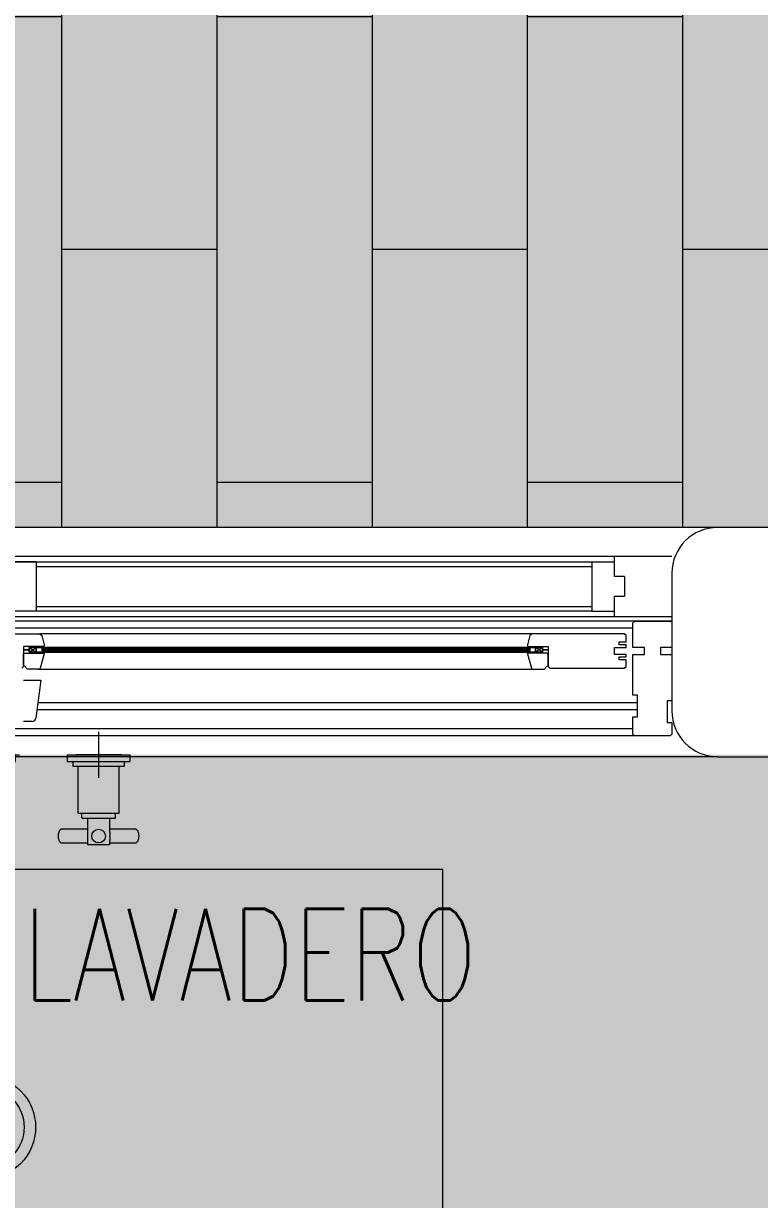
# Model space of a CAD drawing. Header units: metres. Extents: x 8 to 2416, y -346 to 476.
# Drawn here: x 128.601 to 129.244, y -185.379 to -184.353 of the extents above; entities that cross this region are included whole.
import ezdxf

# ---------------------------------------------------------------- set-up
doc = ezdxf.new("R2010")
doc.units = ezdxf.units.M
doc.linetypes.add('0', pattern=[0])
doc.linetypes.add('CENTER2', pattern=[28.575000000000003, 19.05, -3.175, 3.175, -3.175])
doc.layers.get('0').update_dxf_attribs({"color": 250, "linetype": '0', "lineweight": 20})
for name, color, linetype, lineweight in [('A-DOOR', 35, 'Continuous', 5), ('A-WALL', 250, 'Continuous', 20), ('baños', 140, 'Continuous', 0), ('cristales', 131, 'Continuous', 0), ('MOB FIJOS', 251, 'Continuous', 0), ('SE-3', 253, 'Continuous', 5), ('textos', 7, 'Continuous', 0)]:
    doc.layers.add(name, color=color, linetype=linetype, lineweight=lineweight)
doc.layers.add('hatch piso', color=253, linetype='Continuous', lineweight=0, transparency=0.7)
doc.styles.add('Arch-Dim', font='romans.shx', dxfattribs={"width": 0.75})

# ---------------------------------------------------------------- blocks, each defined once
blk = doc.blocks.new('bn29-63')
at = {"linetype": 'CENTER2'}
for p, q in [((0, 0.02499999944120646), (0, 0.0035009375089885)), ((-0.1000000000000227, 0.01999710426036927), (-0.1000000000000227, -0.02000289484556106)), ((0, 0.01999999955296516), (0, -0.01999999955296516)), ((0.1000000000000227, 0.01999710426036927), (0.1000000000000227, -0.02000289484556106)), ((-0.02499999944120646, 0), (-0.03100000000000591, 0)), ((0.01999999955296516, 0), (-0.01999999955296516, 0)), ((0.02499999944120646, 0), (0.03100000000000591, 0)), ((-0.08000000044705757, -2.895292595894716e-06), (-0.1199999995529879, -2.895292595894716e-06)), ((0, -0.02499999944120646), (0, -0.0035009375089885)), ((0.1199999995529879, -2.895292595894716e-06), (0.08000000044705757, -2.895292595894716e-06))]:
    blk.add_line(p, q, dxfattribs=at)
at = {"linetype": 'Continuous'}
for p, q in [((-0.02749999999997499, 0), (-0.02749999999997499, -0.005499999996800398)), ((0.02749999999997499, -0.005499999996800398), (0.02749999999997499, 0)), ((-0.1274999999999977, -2.895292595894716e-06), (-0.0724999999999909, -2.895292595894716e-06)), ((-0.1274999999999977, -2.895292595894716e-06), (-0.1274999999999977, -0.005502895292579524)), ((-0.1270000000000095, -0.0060028952925677), (-0.07299999999997908, -0.0060028952925677)), ((-0.1225000000000023, -0.006502895292669564), (-0.1225000000000023, -0.009502895292598623)), ((-0.1220000000000141, -0.0100028952925868), (-0.07799999999997453, -0.0100028952925868)), ((-0.117999999999995, -0.0100028952925868), (-0.117999999999995, -0.05050289529265228)), ((-0.08199999999999363, -0.05050289529265228), (-0.08199999999999363, -0.0100028952925868)), ((-0.07749999999998636, -0.009502895292598623), (-0.07749999999998636, -0.006502895292669564)), ((-0.0724999999999909, -0.005502895292579524), (-0.0724999999999909, -2.895292595894716e-06)), ((-0.02249999999997954, -0.006999999995969119), (-0.02249999999997954, -0.009499999994432073)), ((0.02249999999997954, -0.009499999994432073), (0.02249999999997954, -0.006999999995969119)), ((0.0724999999999909, -2.895292595894716e-06), (0.1274999999999977, -2.895292595894716e-06)), ((0.0724999999999909, -2.895292595894716e-06), (0.0724999999999909, -0.005502895292579524)), ((0.07299999999997908, -0.0060028952925677), (0.1270000000000095, -0.0060028952925677)), ((0.07749999999998636, -0.006502895292669564), (0.07749999999998636, -0.009502895292598623)), ((0.07799999999997453, -0.0100028952925868), (0.1220000000000141, -0.0100028952925868)), ((0.08199999999999363, -0.0100028952925868), (0.08199999999999363, -0.05050289529265228)), ((0.117999999999995, -0.05050289529265228), (0.117999999999995, -0.0100028952925868)), ((0.1225000000000023, -0.009502895292598623), (0.1225000000000023, -0.006502895292669564)), ((0.1274999999999977, -0.005502895292579524), (0.1274999999999977, -2.895292595894716e-06)), ((-0.0180000000000291, -0.0109999999936008), (-0.0180000000000291, -0.04949999997120358)), ((0.01799999999997226, -0.04949999997120358), (0.01799999999997226, -0.0109999999936008)), ((-0.1175000000000068, -0.05100289529264046), (-0.08249999999998181, -0.05100289529264046)), ((-0.1148499999999899, -0.05100289529264046), (-0.1148499999999899, -0.05470289529262118)), ((-0.08514999999999873, -0.05470289529262118), (-0.08514999999999873, -0.05100289529264046)), ((-0.01499999999998636, -0.0509999999703723), (-0.01499999999998636, -0.05349999996894894)), ((0.01499999999998636, -0.05349999996894894), (0.01499999999998636, -0.0509999999703723)), ((0.08249999999998181, -0.05100289529264046), (0.1175000000000068, -0.05100289529264046)), ((0.08514999999999873, -0.05100289529264046), (0.08514999999999873, -0.05470289529262118)), ((0.1148499999999899, -0.05470289529262118), (0.1148499999999899, -0.05100289529264046)), ((-0.1143500000000017, -0.05520289529260936), (-0.0856499999999869, -0.05520289529260936)), ((-0.1097500000000196, -0.05540289529267284), (-0.09025000000002592, -0.05540289529267284)), ((-0.1097500000000196, -0.05540289529267284), (-0.1097500000000196, -0.06742360975351858)), ((-0.1088856406460081, -0.05520289529260936), (-0.1088856406460081, -0.05540289529267284)), ((-0.09111435935398049, -0.05540289529267284), (-0.09111435935398049, -0.05520289529260936)), ((-0.09025000000002592, -0.06752777471263016), (-0.09025000000002592, -0.05540289529267284)), ((-0.01150000000001228, -0.05499999996800398), (-0.01150000000001228, -0.1745050026687522)), ((0.01150000000001228, -0.1745050026687522), (0.01150000000001228, -0.05499999996800398)), ((0.0856499999999869, -0.05520289529260936), (0.1143500000000017, -0.05520289529260936)), ((0.09025000000002592, -0.05540289529267284), (0.1097500000000196, -0.05540289529267284)), ((0.09025000000002592, -0.05540289529267284), (0.09025000000002592, -0.06742360975351858)), ((0.09111435935398049, -0.05520289529260936), (0.09111435935398049, -0.05540289529267284)), ((0.1088856406460081, -0.05540289529267284), (0.1088856406460081, -0.05520289529260936)), ((0.1097500000000196, -0.06752777471263016), (0.1097500000000196, -0.05540289529267284)), ((-0.1352845732777155, -0.07073732562389523), (-0.1352929399400296, -0.07090289529264737)), ((-0.1352929399400296, -0.07090289529264737), (-0.1352891271411067, -0.0710516454532808)), ((-0.1097500000000196, -0.06490289529267557), (-0.1320429399400496, -0.06490289529267557)), ((-0.06795706005999591, -0.06490289529267557), (-0.09025000000002592, -0.06490289529267557)), ((-0.06471542672227315, -0.07106846496139951), (-0.06470706005995908, -0.07090289529264737)), ((-0.06470706005995908, -0.07090289529264737), (-0.06471087285888188, -0.07075414513201395)), ((0.06471542672227315, -0.07073732562389523), (0.06470706005995908, -0.07090289529264737)), ((0.06470706005995908, -0.07090289529264737), (0.06471087285888188, -0.0710516454532808)), ((0.09025000000002592, -0.06490289529267557), (0.06795706005999591, -0.06490289529267557)), ((0.1320429399400496, -0.06490289529267557), (0.1097500000000196, -0.06490289529267557)), ((0.1352845732777155, -0.07106846496139951), (0.1352929399400296, -0.07090289529264737)), ((0.1352929399400296, -0.07090289529264737), (0.1352891271411067, -0.07075414513201395)), ((-0.1320429399400496, -0.07690289529261918), (-0.1097500000000196, -0.07690289529261918)), ((-0.1097500000000196, -0.07431357854534326), (-0.1097500000000196, -0.07790289529259553)), ((-0.1092499999999745, -0.07840289529258371), (-0.0907500000000141, -0.07840289529258371)), ((-0.09025000000002592, -0.07790289529259553), (-0.09025000000002592, -0.07435830320662262)), ((-0.09025000000002592, -0.07690289529261918), (-0.06795706005999591, -0.07690289529261918)), ((0.06795706005999591, -0.07690289529261918), (0.09025000000002592, -0.07690289529261918)), ((0.09025000000002592, -0.07431357854534326), (0.09025000000002592, -0.07790289529259553)), ((0.0907500000000141, -0.07840289529258371), (0.1092499999999745, -0.07840289529258371)), ((0.1097500000000196, -0.07790289529259553), (0.1097500000000196, -0.07435830320662262)), ((0.1097500000000196, -0.07690289529261918), (0.1320429399400496, -0.07690289529261918)), ((-0.01150000000001228, -0.1745050026687522), (-0.01150000000001228, -0.2107556758821829)), ((0.01150000000001228, -0.21075739804553), (0.01150000000001228, -0.1745050026687522)), ((-0.01157499999999345, -0.2129295329624483), (-0.01157499999999345, -0.2196275426872489)), ((-0.01150000000001228, -0.2107556758821829), (-0.01150000000001228, -0.2128661448577986)), ((0.01150000000001228, -0.2128661448577986), (0.01150000000001228, -0.21075739804553)), ((0.01157499999999345, -0.2196275426872489), (0.01157499999999345, -0.2129295329624483))]:
    blk.add_line(p, q, dxfattribs=at)
for centre in [(-0.1000000000000227, -0.07090289529264737), (0.1000000000000227, -0.07090289529264737)]:
    blk.add_circle(centre, 0.006, dxfattribs=at)
for centre, radius, start, end in [((-0.1270000000000095, -0.005502895292579524), 0.0004999999999999727, 180, 270), ((-0.1229999999999905, -0.006502895292669564), 0.0005000000000000004, 0, 90), ((-0.1220000000000141, -0.009502895292598623), 0.0004999999999999866, 180, 270), ((-0.07799999999997453, -0.009502895292598623), 0.0005000000000000004, 270, 0), ((-0.07699999999999818, -0.006502895292669564), 0.0005000000000000004, 90, 180), ((-0.07299999999997908, -0.005502895292579524), 0.0005000000000000004, 270, 0), ((-0.02701043396581326, -0.005513036151228334), 0.0004838872920254201, 180.5908861086258, 257.2081612414822), ((-0.01181991717726305, 2.044884535357596), 2.050917794961463, 269.6736958097407, 270.0228810913367), ((-0.02349383488098056, -0.006998291289392), 0.0009938363498717938, 359.9014911010577, 76.90514514276597), ((-0.01897168375398905, -0.0109635617315007), 0.0009563396251764685, 357.644711106115, 77.70927980205222), ((0.01899914616171827, -0.01099999521954942), 0.0009991461617540553, 105.4861535031836, 180.0002737674909), ((0.02203238712587563, -0.00950993968945113), 0.0004677185025229336, 302.2695462058548, 1.217709886863416), ((0.0234795770660412, -0.006975248500225462), 0.0009693226519456908, 105.5150114876264, 182.3445900606336), ((0.07299999999997908, -0.005502895292579524), 0.0005000000000000004, 180, 270), ((0.07699999999999818, -0.006502895292669564), 0.0005000000000000004, 0, 90), ((0.07799999999997453, -0.009502895292598623), 0.0005000000000000004, 180, 270), ((0.1220000000000141, -0.009502895292598623), 0.0005000000000000004, 270, 0), ((0.1229999999999905, -0.006502895292669564), 0.0005000000000000004, 90, 180), ((0.1270000000000095, -0.005502895292579524), 0.0005000000000000004, 270, 0), ((-0.1175000000000068, -0.05050289529265228), 0.0005000000000000004, 180, 270), ((-0.08249999999998181, -0.05050289529265228), 0.0005000000000000004, 270, 0), ((-0.01751399108235319, -0.04951773574725848), 0.0004783997297026131, 178.2673268680806, 257.1381940035303), ((-0.01596720608239366, -0.0509742262220243), 0.000959073965558547, 357.7500114303637, 77.99186215478713), ((0.01599699724761194, -0.05099955727143879), 0.0009969973458951705, 103.362767160302, 180.0254411683721), ((0.01752480372493892, -0.04950671938672713), 0.0004752437799291372, 305.7664012626324, 0.8101252309080419), ((0.08249999999998181, -0.05050289529265228), 0.0005000000000000004, 180, 270), ((0.1175000000000068, -0.05050289529265228), 0.0005000000000000004, 270, 0), ((-0.1143500000000017, -0.05470289529262118), 0.0005000000000000004, 180, 270), ((-0.0856499999999869, -0.05470289529262118), 0.0005000000000000004, 270, 0), ((-0.01248124643001347, -0.05498834754519066), 0.0009785373772460788, 359.4823450948798, 72.31635743378945), ((0.01249351502940499, -0.05499796509730004), 0.0009935171132932426, 107.8916452676154, 180.1173503617026), ((0.01450785903585938, -0.05350266785092117), 0.000492148195317094, 288.0948362938262, 0.3105957260276756), ((0.0856499999999869, -0.05470289529262118), 0.0005000000000000004, 180, 270), ((0.1143500000000017, -0.05470289529262118), 0.0005000000000000004, 270, 0), ((-0.1092499999999745, -0.07790289529259553), 0.0004999999999999866, 180, 270), ((-0.0907500000000141, -0.07790289529259553), 0.0004999999999975024, 270, 0), ((0.0907500000000141, -0.07790289529259553), 0.0005000000000000004, 180, 270), ((0.1092499999999745, -0.07790289529259553), 0.0004999999999975024, 270, 0), ((-4.140551709497231e-06, -0.2180883136179546), 0.01211587217485964, 213.9793044908922, 325.1602162144201)]:
    blk.add_arc(centre, radius, start, end, dxfattribs=at)
for centre, major_axis, ratio, start_param, end_param in [((0, 0), (0.02750000000000001, -6.938893903907228e-18), 3.409123542305088e-05, 2.667120917750322, 6.283185307179586), ((0, 0), (0.02587803569939752, 0), 3.409123886060343e-05, 2.815845899436984, 6.283185307179586), ((0, 0), (0.02750000000000001, -6.938893903907228e-18), 3.409123542305088e-05, 0, 0.4763898432713473), ((0, 0), (0.02587803569939752, 0), 3.409123886060343e-05, 0, 0.3278674550763411), ((0, -0.005999999996447514), (0.02699999999999677, 0), 3.409123834381051e-05, 3.141455548508402, 6.28292490822389), ((0, -0.009999999994192876), (0.02199999999999736, 0), 3.409123738720193e-05, 3.142066321823839, 6.283185307179586), ((0, -0.04999999997096438), (0.0174999999999979, 2.77555756156289e-17), 3.409123699149903e-05, 2.696757649591878, 6.283185307179586), ((0, -0.04999999997096438), (0.0174999999999979, 2.77555756156289e-17), 3.409123699149903e-05, 0, 0.4405773292209479), ((0, -0.05399999996859606), (0.01449999997257322, 2.775557561562891e-17), 3.409123650789524e-05, 3.141569022875647, 6.283185307179586), ((0, -0.2129295329624483), (0.01157500000000001, 0), 0.9063221940893571, 3.141592653589793, 6.283185307179586), ((0, -0.212866144857685), (0.01150000000000001, 0), 0.9063221940893516, 3.141592653589793, 6.283185307179586), ((0, -0.2196275426872489), (0.01157500000000001, 2.389976496293363e-34), 0.9063221940893571, 3.141592653589793, 3.655143024853615), ((0, -0.2196275426872489), (0.01157500000000001, 2.389976496293363e-34), 0.9063221940893571, 5.752494049368415, 6.283185307179586)]:
    blk.add_ellipse(centre, major_axis=major_axis, ratio=ratio, start_param=start_param, end_param=end_param, dxfattribs=at)
for points, knots in [([(-0.02249540058352295, -0.009482190479047858), (-0.02249729187076355, -0.009492255126588134), (-0.02250947090732325, -0.009558363044675389), (-0.02247285508889263, -0.009683174991778287), (-0.02239804549253677, -0.009812825405219883), (-0.02230861241883986, -0.009898535524371255), (-0.02222218985139079, -0.009951531504952982), (-0.02217084697662131, -0.009969146912112592), (-0.02214578583465254, -0.009977415607863804)], [0, 0, 0, 0, 0.04275670308626323, 0.3256446000653216, 0.5477861873261906, 0.7333791132114155, 0.8898069972490813, 1, 1, 1, 1]), ([(0.02712797475248863, -0.00598065491772104), (0.02716765569147128, -0.005968842166453214), (0.0272481131726181, -0.005943289213973912), (0.02737468938141774, -0.005846090819204619), (0.02746736865026378, -0.005700473585420696), (0.0275090425475355, -0.005561631163345737), (0.02749661424485339, -0.005495030993415639), (0.02749422941519697, -0.005482572222263116)], [0, 0, 0, 0, 0.168577764382751, 0.4029706395171667, 0.6799974782319385, 0.9483612473749801, 1, 1, 1, 1]), ([(-0.01499345447030009, -0.05348829647346065), (-0.01499603963037544, -0.05350571872111232), (-0.01500605617331985, -0.05357646139430017), (-0.01496488912931682, -0.05370226046716198), (-0.01488742859226022, -0.0538253555208712), (-0.0147968631048343, -0.05390746654245504), (-0.01471033552019207, -0.05395601505790637), (-0.0146488733958563, -0.05397949349219289), (-0.01462113151706035, -0.05398481641464059), (-0.01461803676721729, -0.05398540522787698)], [0, 0, 0, 0, 0.07104460540242104, 0.3347702530359343, 0.5440533313342046, 0.7197415039783575, 0.8674751601812115, 0.9872871737780858, 1, 1, 1, 1]), ([(-0.1352891271411067, -0.0710516454532808), (-0.1352866883804609, -0.07121284950255813), (-0.1352775613862605, -0.07169976150953516), (-0.1351826828484377, -0.07260603665781673), (-0.1349665282959336, -0.07364590969746132), (-0.1346461923404831, -0.07460519311018743), (-0.1342306103623514, -0.07543844786800946), (-0.1337224764703251, -0.0761222402736621), (-0.1331586772173523, -0.07659332758271375), (-0.1325796119878646, -0.07686403334014358), (-0.1322398971672669, -0.0768767065181919), (-0.132064553238763, -0.07688036561580702)], [0, 0, 0, 0, 0.04884692571866232, 0.1730336354227847, 0.2976361290461867, 0.4228484148549116, 0.5490368459840366, 0.6764688254407034, 0.8043166760499885, 0.9143370299203828, 1, 1, 1, 1]), ([(-0.13205122937444, -0.06492953751933328), (-0.1321443298974714, -0.0649220255832006), (-0.1324199501501084, -0.06490228929737896), (-0.1329259897248107, -0.0650870501439158), (-0.1334858881485275, -0.06545888332539107), (-0.1339981267449275, -0.06602325902883877), (-0.1344462370251449, -0.06676017963138747), (-0.1348147739172987, -0.0676542412895742), (-0.1350839425066397, -0.06865609266230877), (-0.1352527125161487, -0.06971883971812076), (-0.135274751681095, -0.07037482442035525), (-0.1352845732777155, -0.07073732562389523)], [0, 0, 0, 0, 0.04560389369787745, 0.158159077095106, 0.2716305563498405, 0.3906200576591507, 0.5146130969516741, 0.6402949743799599, 0.7655099953109531, 0.8901285816556957, 1, 1, 1, 1]), ([(-0.1097497754729488, -0.0674160726973696), (-0.1097494829782022, -0.06776702742104135), (-0.1097365219333142, -0.06814647793714812), (-0.1096914985890862, -0.06926188221564189), (-0.1096561908908029, -0.07006272461308072), (-0.1096546745690148, -0.07215079642878663), (-0.109749534437185, -0.07335965864672289), (-0.1097508127805895, -0.07434695560664295)], [0.4022822089976062, 0.4022822089976062, 0.4022822089976062, 0.4022822089976062, 0.4375000000000002, 0.4375000000000002, 0.5000000000000002, 0.5000000000000002, 0.5975436280588681, 0.5975436280588681, 0.5975436280588681, 0.5975436280588681]), ([(-0.09025028832706994, -0.0674785600810992), (-0.09025197014898367, -0.06781444362934508), (-0.09026463462049605, -0.06817618819559357), (-0.09030948230315516, -0.06928414774665725), (-0.09034441024402895, -0.07008696153911842), (-0.09034441024402895, -0.07090289529264737)], [0.9041134078120217, 0.9041134078120217, 0.9041134078120217, 0.9041134078120217, 0.9374999999999999, 0.9374999999999999, 1, 1, 1, 1]), ([(-0.0679487706255486, -0.07687625306596146), (-0.06785567010251725, -0.07688376500198046), (-0.0675800498498802, -0.0769035012878021), (-0.0670740102751779, -0.07671874044126525), (-0.06651411185146117, -0.07634690725978999), (-0.06600187325506113, -0.07578253155634229), (-0.06555376297484372, -0.07504561095390727), (-0.06518522608268995, -0.07415154929560686), (-0.06491605749340579, -0.07314969792287229), (-0.06474728748383995, -0.0720869508670603), (-0.06472524831889359, -0.0714309661648258), (-0.06471542672227315, -0.07106846496139951)], [0, 0, 0, 0, 0.04560389369785878, 0.1581590770950876, 0.2716305563498215, 0.3906200576591324, 0.5146130969516575, 0.6402949743799451, 0.7655099953109386, 0.8901285816556831, 1, 1, 1, 1]), ([(-0.06471087285888188, -0.07075414513190026), (-0.0647133116195846, -0.07059294108262293), (-0.06472243861372817, -0.07010602907564589), (-0.06481731715155092, -0.06919975392736433), (-0.06503347170405505, -0.06815988088783342), (-0.06535380765950549, -0.06720059747510732), (-0.06576938963763723, -0.06636734271728528), (-0.06627752352966354, -0.06568355031163264), (-0.06684132278263633, -0.0652124630024673), (-0.06742038801212402, -0.06494175724503748), (-0.06776010283272171, -0.06492908406698916), (-0.06793544676122565, -0.06492542496937403)], [0, 0, 0, 0, 0.04884692571866217, 0.1730336354227795, 0.2976361290461828, 0.4228484148549053, 0.5490368459840304, 0.6764688254406935, 0.8043166760499804, 0.9143370299203741, 1, 1, 1, 1]), ([(0.06471087285888188, -0.0710516454532808), (0.0647133116195846, -0.07121284950255813), (0.06472243861378502, -0.07169976150953516), (0.06481731715155092, -0.07260603665781673), (0.06503347170405505, -0.07364590969746132), (0.06535380765950549, -0.07460519311018743), (0.06576938963763723, -0.07543844786800946), (0.06627752352966354, -0.0761222402736621), (0.06684132278263633, -0.07659332758271375), (0.06742038801212402, -0.07686403334014358), (0.06776010283277856, -0.0768767065181919), (0.06793544676122565, -0.07688036561580702)], [0, 0, 0, 0, 0.04884692571866232, 0.173033635422785, 0.2976361290461872, 0.4228484148549113, 0.5490368459840387, 0.6764688254407024, 0.8043166760499882, 0.9143370299203835, 1, 1, 1, 1]), ([(0.0679487706255486, -0.06492953751933328), (0.06785567010251725, -0.0649220255832006), (0.0675800498498802, -0.06490228929737896), (0.0670740102751779, -0.0650870501439158), (0.06651411185151801, -0.06545888332539107), (0.06600187325506113, -0.06602325902883877), (0.06555376297484372, -0.06676017963138747), (0.06518522608268995, -0.0676542412895742), (0.06491605749340579, -0.06865609266230877), (0.0647472874838968, -0.06971883971812076), (0.06472524831889359, -0.07037482442035525), (0.06471542672227315, -0.07073732562389523)], [0, 0, 0, 0, 0.04560389369787846, 0.1581590770951052, 0.271630556349841, 0.3906200576591515, 0.5146130969516755, 0.6402949743799603, 0.7655099953109538, 0.8901285816556974, 1, 1, 1, 1]), ([(0.09025022452703979, -0.0674160726973696), (0.09025051702184328, -0.06776702742104135), (0.0902634780667313, -0.06814647793714812), (0.09030850141090241, -0.06926188221564189), (0.09034380910918571, -0.07006272461308072), (0.09034532543097384, -0.07215079642878663), (0.09025046556280358, -0.07335965864672289), (0.09024918721939912, -0.07434695560664295)], [0.4022822089976062, 0.4022822089976062, 0.4022822089976062, 0.4022822089976062, 0.4375000000000002, 0.4375000000000002, 0.5000000000000002, 0.5000000000000002, 0.5975436280588686, 0.5975436280588686, 0.5975436280588686, 0.5975436280588686]), ([(0.1097497116729187, -0.0674785600810992), (0.109748029851005, -0.06781444362934508), (0.1097353653794926, -0.06817618819559357), (0.1096905176968335, -0.06928414774665725), (0.1096555897560165, -0.07008696153911842), (0.1096555897560165, -0.07090289529264737)], [0.9041134078120215, 0.9041134078120215, 0.9041134078120215, 0.9041134078120215, 0.9374999999999999, 0.9374999999999999, 1, 1, 1, 1]), ([(0.13205122937444, -0.07687625306584778), (0.1321443298975282, -0.07688376500198046), (0.1324199501501084, -0.0769035012878021), (0.1329259897248107, -0.07671874044126525), (0.1334858881485275, -0.07634690725978999), (0.1339981267449275, -0.07578253155634229), (0.1344462370252018, -0.07504561095390727), (0.1348147739172987, -0.07415154929560686), (0.1350839425066397, -0.07314969792287229), (0.1352527125161487, -0.0720869508670603), (0.135274751681095, -0.0714309661648258), (0.1352845732777155, -0.07106846496139951)], [0, 0, 0, 0, 0.04560389369786033, 0.158159077095087, 0.2716305563498228, 0.3906200576591313, 0.5146130969516575, 0.6402949743799454, 0.7655099953109386, 0.8901285816556802, 1, 1, 1, 1]), ([(0.1352891271411067, -0.07075414513190026), (0.1352866883804609, -0.07059294108262293), (0.1352775613862605, -0.07010602907564589), (0.1351826828484377, -0.06919975392736433), (0.1349665282959336, -0.06815988088783342), (0.13464619234054, -0.06720059747510732), (0.1342306103623514, -0.06636734271728528), (0.1337224764703251, -0.06568355031163264), (0.1331586772173523, -0.0652124630024673), (0.1325796119879215, -0.06494175724503748), (0.1322398971672669, -0.06492908406698916), (0.132064553238763, -0.06492542496937403)], [0, 0, 0, 0, 0.04884692571866221, 0.1730336354227799, 0.2976361290461815, 0.4228484148549046, 0.5490368459840311, 0.6764688254406943, 0.8043166760499801, 0.914337029920374, 1, 1, 1, 1])]:
    blk.add_open_spline(points, degree=3, knots=knots, dxfattribs=at)
for points in [[(-0.09034441024402895, -0.07090289529264737), (-0.09034441024402895, -0.07218222294943644), (-0.09024919809860421, -0.0733910461266305), (-0.09024934385030292, -0.0743741059303602)], [(0.1096555897560165, -0.07090289529264737), (0.1096555897560165, -0.07218222294943644), (0.1097508019013844, -0.0733910461266305), (0.1097506561496857, -0.0743741059303602)]]:
    blk.add_open_spline(points, degree=3, dxfattribs=at)
blk = doc.blocks.new('Fenton Bead')
at = {"color": 7}
blk.add_lwpolyline([(2.148625350745107, 12.49999976092647, -0.341998711879526), (0.2121336766385866, 10.99999976952654), (1.675095518294256e-06, 10.66608803160466), (1.591925979482767e-06, 0.9999997704710495), (1.000001583321733, -2.339728553124587e-07), (18.0000015877331, -3.095194642810384e-07), (18.00000158995954, 0.4999996904805357), (14.68058580464549, 12.88822827288072, 0.339454260104197), (13.23169706348835, 13.99999971166812), (4.085117021621954, 13.99999975231168, 0.34199871187953)], format="xyb", close=True, dxfattribs=at)
blk = doc.blocks.new('PL BASE 1N NASAS 09')
at = {"layer": 'A-DOOR', "color": 7}
for p, q in [((-112.5910712659959, -49.24971880325269), (-113.8710712337412, -49.2497188032527)), ((-112.6310723197395, -49.33151237425047), (-113.8310712904792, -49.33151237425005)), ((-112.6650723603448, -49.35451235903255), (-112.6650723526171, -49.33301237428523)), ((-112.6650723526171, -49.33301237428523), (-112.6635723520672, -49.33151237425047)), ((-112.6635723520672, -49.33151237425047), (-112.6310723513139, -49.33151237425047)), ((-112.6310723513139, -49.33151237425047), (-112.631072343071, -49.35451235903255)), ((-113.2635722291366, -49.34251237425027), (-113.1829408432949, -49.34251237424859)), ((-113.1829408432949, -49.34251237424859), (-113.1810779604083, -49.34396781787171)), ((-112.753203738642, -49.34251237424706), (-113.1829408432517, -49.34251237424663)), ((-112.753203738657, -49.34251237424902), (-112.7550666215436, -49.34396781787213)), ((-112.6725723528153, -49.3425123742507), (-112.753203738657, -49.34251237424902)), ((-112.6710723527805, -49.34401237428548), (-112.6725723528153, -49.3425123742507)), ((-113.1795722271896, -49.35351237450347), (-113.197072227594, -49.35351237450441)), ((-113.197072227594, -49.35351237450441), (-113.1970722275943, -49.37101237419389)), ((-113.1810779604083, -49.34396781787171), (-113.1790722271781, -49.35201237446869)), ((-113.1790722271781, -49.35301237449186), (-113.1795722271896, -49.35351237450347)), ((-113.1790722271781, -49.35201237446869), (-113.1790722271781, -49.35301237449186)), ((-112.7550666215436, -49.34396781787213), (-112.7570723547739, -49.35201237446912)), ((-112.7570723547739, -49.35201237446912), (-112.7570723547739, -49.35301237449229)), ((-112.7570723547739, -49.35301237449229), (-112.7565723547622, -49.3535123745039)), ((-112.7565723547622, -49.3535123745039), (-112.7390723543579, -49.35351237450484)), ((-112.7390723543579, -49.35351237450484), (-112.7390723543576, -49.37101237419431)), ((-112.6770723529196, -49.35221237446151), (-112.6770723529196, -49.34951237439892)), ((-112.6770723529196, -49.34951237439892), (-112.6710723527805, -49.34951237439892)), ((-112.6710723527813, -49.35221237446151), (-112.6770723529196, -49.35221237446151)), ((-112.6710723527805, -49.34951237439892), (-112.6710723527805, -49.34401237428548)), ((-112.6710723527813, -49.35451338906528), (-112.6710723527813, -49.35221237446151)), ((-113.1970722275713, -49.35651237385573), (-113.1920722274503, -49.35651237457326)), ((-113.1970722275713, -49.35651237457326), (-113.1920722274503, -49.35651237385573)), ((-113.1920722274503, -49.35451237381167), (-113.1860722273399, -49.35851237461733)), ((-113.1920722274503, -49.35851237462096), (-113.1860722273399, -49.35451237381167)), ((-112.7440723544434, -49.35451237381209), (-112.750072354612, -49.35851237461775)), ((-112.7440723544434, -49.35851237462139), (-112.750072354612, -49.35451237381209)), ((-112.7390723543806, -49.35651237385616), (-112.7440723544434, -49.35651237457369)), ((-112.7390723543806, -49.35651237457369), (-112.7440723544434, -49.35651237385616)), ((-112.6810723530129, -49.36051237430996), (-112.6810722190329, -49.35451237417092)), ((-112.6710723527813, -49.36051237431013), (-112.6810723530129, -49.36051237430996)), ((-112.6810722190329, -49.35451237417092), (-112.6710723527813, -49.35451338906528)), ((-112.6770723529196, -49.36521488987159), (-112.6770723529196, -49.36251488999613)), ((-112.6770723529196, -49.36251488999613), (-112.6710723527805, -49.36251488999613)), ((-112.6710723527805, -49.36251488999613), (-112.6710723527813, -49.36051237431013)), ((-112.6550723498508, -49.35451235903255), (-112.6650723603448, -49.35451235903255)), ((-112.6650723557353, -49.39601201098233), (-112.6650723500826, -49.36051235917162)), ((-112.6650723500826, -49.36051235917162), (-112.6550723498508, -49.36051235917162)), ((-112.6550723498508, -49.36051235917162), (-112.6550723498508, -49.35451235903255)), ((-112.631072343071, -49.35451235903255), (-112.6410723535651, -49.35451235903255)), ((-112.6410723535651, -49.35451235903255), (-112.6410723535651, -49.36051235917162)), ((-112.6410723535651, -49.36051235917162), (-112.6310723410104, -49.36051235917162)), ((-112.6310723410104, -49.36051235917162), (-112.6310723129917, -49.40101235523098)), ((-113.1970722275943, -49.37101237419389), (-113.198572227629, -49.37251237422867)), ((-113.1838405301954, -49.37351237450675), (-112.7523040516982, -49.37351237450718)), ((-112.7390723543576, -49.37101237419431), (-112.7375723543228, -49.3725123742291)), ((-112.7375723543228, -49.3725123742291), (-112.6725723528148, -49.37251237423035)), ((-112.6710723527813, -49.36521575710079), (-112.6770723529196, -49.36521488987159)), ((-112.6725723528148, -49.37251237423035), (-112.6710723527803, -49.37101237419562)), ((-112.6710723527803, -49.37101237419562), (-112.6710723527813, -49.36521575710079)), ((-113.197072325961, -49.38301215721065), (-113.1820723256154, -49.38301190995895)), ((-113.1820723256154, -49.38301190995895), (-113.1863641497138, -49.41623697324402)), ((-112.6610723546934, -49.39601201098233), (-112.6650723557353, -49.39601201098233)), ((-112.6610723546934, -49.41501201142267), (-112.6610723546934, -49.39601201098233)), ((-112.6310723129917, -49.40101235523098), (-112.6350723140336, -49.40101235523098)), ((-112.6350723140336, -49.40101235523098), (-112.6350723140336, -49.42001235567133)), ((-112.6650723489899, -49.43001237421577), (-112.6650723526171, -49.41501201142267)), ((-112.6650723526171, -49.41501201142267), (-112.6610723546934, -49.41501201142267)), ((-113.1893558253882, -49.41901260539105), (-113.1970723259606, -49.41901240596916)), ((-112.6350723140336, -49.42001235567133), (-112.63107231611, -49.42001235567133)), ((-112.63107231611, -49.42001235567133), (-112.6310723197371, -49.43001237421577)), ((-112.663572378378, -49.43151240641421), (-113.7985712121271, -49.43151237425013)), ((-112.6635723486151, -49.43151237425052), (-112.6650723489899, -49.43001237421577)), ((-112.6325723201119, -49.43151237425052), (-112.6635723486151, -49.43151237425052)), ((-112.6310723197371, -49.43001237421577), (-112.6325723201119, -49.43151237425052)), ((-112.5910712659959, -49.44971880325265), (-113.8710712337412, -49.44971880325265))]:
    blk.add_line(p, q, dxfattribs=at)
at = {"layer": 'A-DOOR', "extrusion": (0, 0, -1)}
for p, q in [((-113.8310720061306, -49.27478895309502), (-112.6310720063145, -49.27478901048335)), ((-112.6723732378726, -49.29258425848207), (-112.6810719993358, -49.29258425840914)), ((-112.6723732378726, -49.29258425848207), (-112.6723732378726, -49.3099817814084)), ((-112.6723732378726, -49.3099817814084), (-112.6810719993358, -49.30998178133547)), ((-112.6310720063145, -49.3277770938459), (-113.8310720061306, -49.32777703645757))]:
    blk.add_line(p, q, dxfattribs=at)
at = {"layer": 'A-DOOR'}
for p, q in [((-113.1860720109559, -49.27978898005074), (-113.2060720096942, -49.27978898046945)), ((-113.1860720109559, -49.27978898005074), (-113.1860720098883, -49.32277706384536)), ((-112.7010719978062, -49.27978897804793), (-112.7010719988738, -49.32277706184255)), ((-112.7010719978062, -49.27978897804793), (-112.6810719990679, -49.27978897846663)), ((-113.1860720108591, -49.28368659088736), (-112.701071997903, -49.28368658933187)), ((-113.1860720099851, -49.28368659133469), (-113.1860720099851, -49.31887942428148)), ((-112.701071998777, -49.28368658933187), (-112.701071998777, -49.31887942227866)), ((-113.1860720098883, -49.32277706384536), (-113.2060720096942, -49.32277706342666)), ((-112.7010719987769, -49.31887942227866), (-113.1860720099851, -49.31887942383415)), ((-112.7010719988738, -49.32277706184255), (-112.6810719990679, -49.32277706142384))]:
    blk.add_line(p, q, dxfattribs=at)
at = {"layer": 'A-DOOR', "color": 9, "true_color": 0xc7c8ca}
for p, q in [((-113.2060720096942, -49.27978900104183), (-112.7010719978062, -49.27978901985819)), ((-112.7010719988738, -49.32277706184255), (-113.2060720096942, -49.32277706339804))]:
    blk.add_line(p, q, dxfattribs=at)
at = {"layer": 'A-DOOR', "color": 8}
for p, q in [((-112.6650723543134, -49.33751237425047), (-113.7970712106908, -49.33751237425005)), ((-113.1845912886397, -49.40251240764317), (-112.6610723546934, -49.40251251981558)), ((-113.1853662033107, -49.40851139278245), (-112.6610723546934, -49.40851150506042)), ((-112.6650723497671, -49.42551240638641), (-113.7970712110626, -49.42551237427792))]:
    blk.add_line(p, q, dxfattribs=at)
at = {"layer": 'A-DOOR', "extrusion": (0, 0, -1)}
for points in [[(112.6810719993358, -49.29258425848207), (112.6810719989632, -49.27478897978637), (112.6310720061158, -49.27478897978637)], [(112.6310720061158, -49.32777706314892), (112.6810719989632, -49.32777706314892), (112.6810719993358, -49.3099817814084)]]:
    blk.add_lwpolyline(points, dxfattribs=at)
at = {"layer": 'A-DOOR', "color": 7}
for points in [[(-113.1795722271476, -49.35351237450353), (-113.1915722274265, -49.35351237450353), (-113.1915722274265, -49.35451237452556), (-113.1795722271476, -49.35451237452556)], [(-112.7565723547461, -49.35351237450396), (-112.7445723544672, -49.35351237450396), (-112.7445723544672, -49.35451237452599), (-112.7565723547461, -49.35451237452599)], [(-113.1970722275713, -49.35651237385937), (-113.1920722274503, -49.35651237385937), (-113.1920722274503, -49.35651237457326), (-113.1970722275713, -49.35651237457326)], [(-112.7440723544434, -49.35851237462139), (-113.1920722274503, -49.35851237462096), (-113.1920722274503, -49.35451237452556), (-112.7440723544434, -49.35451237452599)], [(-112.7440723544434, -49.35451237381209), (-113.1920722274503, -49.35451237381167), (-113.1920722274503, -49.35851237390343), (-112.7440723544434, -49.35851237390386)], [(-113.1920722274503, -49.35451237381167), (-113.1860722273399, -49.35451237381167), (-113.1860722273399, -49.35851237462096), (-113.1920722274503, -49.35851237462096)], [(-113.1795722271476, -49.35851237390343), (-113.1915722274265, -49.35851237390343), (-113.1915722274265, -49.3595123739291), (-113.1795722271476, -49.3595123739291)], [(-113.1860722273399, -49.35451237381167), (-113.1810722272188, -49.35451237381167), (-113.1810722272188, -49.35851237462096), (-113.1860722273399, -49.35851237462096)], [(-112.7565723547461, -49.35851237390386), (-112.7445723544672, -49.35851237390386), (-112.7445723544672, -49.35951237392953), (-112.7565723547461, -49.35951237392953)], [(-112.750072354612, -49.35451237381209), (-112.7550723547331, -49.35451237381209), (-112.7550723547331, -49.35851237462139), (-112.750072354612, -49.35851237462139)], [(-112.7440723544434, -49.35451237381209), (-112.750072354612, -49.35451237381209), (-112.750072354612, -49.35851237462139), (-112.7440723544434, -49.35851237462139)], [(-112.7390723543806, -49.35651237385979), (-112.7440723544434, -49.35651237385979), (-112.7440723544434, -49.35651237457369), (-112.7390723543806, -49.35651237457369)]]:
    blk.add_lwpolyline(points, close=True, dxfattribs=at)
blk.add_arc((-113.1893557478575, -49.41601260532251), 0.003000000069526702, 269.9985192728549, 355.7108836041982, dxfattribs=at)
at = {"layer": 'A-WALL'}
blk.add_lwpolyline([(-111.8310712337411, -50.10971880325266), (-111.8310712337412, -49.28971880325268, 0.4142135623730513), (-111.8710712337412, -49.24971880325269), (-112.5910712659959, -49.24971880325269, 0.414213562373095), (-112.6310712659959, -49.28971880325269), (-112.6310712659959, -49.40971880325265, 0.414213562373112), (-112.5910712659959, -49.44971880325265), (-112.0710712337412, -49.44971880325262, -0.4142135623730826), (-112.0310712337412, -49.48971880325261), (-112.0310712337411, -50.10971880325268, 0.4142135623729785), (-111.9910712337411, -50.14971880325267), (-111.8710712337411, -50.14971880325267, 0.4142135623731372)], format="xyb", close=True, dxfattribs=at)
at = {"layer": 'cristales', "const_width": 0.004000000000000002}
blk.add_lwpolyline([(-112.7550723547331, -49.35651237421674), (-113.1810722272188, -49.35651237421632)], dxfattribs=at)
at = {"layer": 'MOB FIJOS', "ltscale": 0.01}
blk.add_lwpolyline([(-112.8310712463318, -49.54806856486407), (-113.6310712337412, -49.54806856486407), (-113.6310712337412, -49.99806860833546), (-112.8310712463318, -49.99806860833546)], close=True, dxfattribs=at)
for major_axis, ratio in [((-0.03181980516607558, -0.03181980516607549), 0.9999999987369571), ((-0.02474873735421008, -0.02474873735421002), 1)]:
    blk.add_ellipse((-113.231527340758, -49.7730685866), major_axis=major_axis, ratio=ratio, start_param=2.356194489560823, end_param=8.639379796740409, dxfattribs=at)
at = {"layer": 'A-DOOR', "color": 7, "yscale": 0.001000000023175567, "zscale": 0.001000000023175567, "rotation": 180}
for p, xscale in [((-113.1970722275713, -49.35951237447116), -0.001000000023175567), ((-112.7390723543806, -49.35951237447158), 0.001000000023175567)]:
    blk.add_blockref('Fenton Bead', p, dxfattribs=dict(at, xscale=xscale))
at = {"layer": 'MOB FIJOS', "ltscale": 0.01}
blk.add_blockref('bn29-63', (-113.231527340758, -49.44806855832353), dxfattribs=at)
at = {"layer": 'textos', "insert": (-113.197562272737, -49.5824710457438), "char_height": 0.08, "width": 26.65336975803461, "attachment_point": 1, "style": 'Arch-Dim'}
blk.add_mtext('\\pxt5.9124,29;LAVADERO', dxfattribs=at)
blk = doc.blocks.new('PL MUEBLES 1N NASAS 09')
at = {"layer": 'hatch piso'}
h = blk.add_hatch(dxfattribs=at)
h.set_pattern_fill('AR-BRSTD', color=256, scale=0.002, angle=-90.00000000000001)
h.set_pattern_definition([(270, (-8.745879547549919, 232.0100725299206), (0.1354836, -2.178742458197296e-17), []), (0, (-8.745879547549919, 232.0100725299206), (0.1354836, 0.2032), [0.1354836, -0.1354836])])
edge = h.paths.add_edge_path()
edge.add_line((62.33047333544064, 47.14807486002906), (63.23047333544037, 47.14807486002911))
edge.add_line((63.23047333544037, 47.14807486002911), (63.23047333544059, 48.44807486002907))
edge.add_line((63.23047333544059, 48.44807486002907), (56.53309564073618, 48.44807486002884))
edge.add_line((56.53309564073618, 48.44807486002884), (56.53309564073629, 48.27307486002911))
edge.add_line((56.53309564073629, 48.27307486002911), (56.38309564073631, 48.27307486002911))
edge.add_line((56.38309564073631, 48.27307486002911), (56.38309564073633, 48.45357486002917))
edge.add_line((56.38309564073633, 48.45357486002917), (54.58787718628311, 48.45357486002946))
edge.add_line((54.58787718628311, 48.45357486002946), (54.58787718628315, 46.94807486002907))
edge.add_line((54.58787718628315, 46.94807486002907), (55.82569395206997, 46.94807486002912))
edge.add_arc((55.87547333544112, 46.99728881121364), 0.07000000000002685, 180.0000000000116, 224.6727403341577, ccw=False)
edge.add_line((55.80547333544109, 46.99728881121362), (55.80547333544109, 47.10728881121358))
edge.add_arc((55.8754733354411, 47.10728881121359), 0.07000000000000739, 90.00000000001171, 180.0000000000116, ccw=False)
edge.add_line((55.87547333544109, 47.1772888112136), (55.9854733354411, 47.1772888112136))
edge.add_arc((55.98547333544109, 47.10728881121359), 0.07000000000000739, -1.1709744285326451e-11, 89.9999999999884, ccw=False)
edge.add_line((56.05547333544109, 47.10728881121358), (56.05547333544109, 46.99728881121362))
edge.add_arc((55.98547333544108, 46.9972888112136), 0.0700000000000145, -44.67274033409598, 1.750777300912887e-11, ccw=False)
edge.add_line((56.03525271881227, 46.94807486002915), (59.0256939700979, 46.94807486002929))
edge.add_arc((59.07547333674199, 46.99728882813308), 0.07000000000004498, 179.9999999999884, 224.6727598081308, ccw=False)
edge.add_line((59.00547333674194, 46.99728882813309), (59.00547333674194, 47.10728882813305))
edge.add_arc((59.07547333674194, 47.10728882813305), 0.06999999999999318, 90, 180, ccw=False)
edge.add_line((59.07547333674194, 47.17728882813304), (59.18547333674195, 47.17728882813304))
edge.add_arc((59.18547333674195, 47.10728882813305), 0.06999999999999318, 0, 90, ccw=False)
edge.add_line((59.25547333674194, 47.10728882813305), (59.25547333674194, 46.99728882813309))
edge.add_arc((59.18547333674189, 46.99728882813309), 0.07000000000005002, -90, 0, ccw=False)
edge.add_line((59.18547333674189, 46.92728882813304), (59.07547333674199, 46.92728882813304))
edge.add_arc((59.07547333674199, 46.99728882813307), 0.0700000000000287, 229.9947977251994, 270, ccw=False)
edge.add_line((59.03047333544123, 46.94366980275089), (59.03047333544112, 44.97199442516524))
edge.add_arc((59.07547333674192, 44.91837539978317), 0.0699999999999629, 89.9999999999884, 130.0052022748909, ccw=False)
edge.add_line((59.07547333674194, 44.98837539978314), (59.18547333674195, 44.98837539978314))
edge.add_arc((59.18547333674195, 44.91837539978314), 0.06999999999999318, 0, 90, ccw=False)
edge.add_line((59.25547333674194, 44.91837539978314), (59.25547333674194, 44.80837539978319))
edge.add_arc((59.18547333674189, 44.80837539978319), 0.07000000000005002, -90, 0, ccw=False)
edge.add_line((59.18547333674189, 44.73837539978314), (59.07547333674199, 44.73837539978314))
edge.add_arc((59.07547333674198, 44.80837539978323), 0.07000000000009265, 229.9947977250752, 270.0000000000116, ccw=False)
edge.add_line((59.03047333544106, 44.7547563744011), (59.03047333544089, 41.1719944251663))
edge.add_arc((59.07547333674065, 41.11837539978324), 0.07000000000005885, 90.00000000001751, 130.0052022737088, ccw=False)
edge.add_line((59.07547333674063, 41.1883753997833), (59.18547333674053, 41.1883753997833))
edge.add_arc((59.18547333674053, 41.11837539978325), 0.07000000000005002, 0, 90, ccw=False)
edge.add_line((59.25547333674058, 41.11837539978325), (59.25547333674058, 41.00837539978329))
edge.add_arc((59.18547333674059, 41.00837539978329), 0.06999999999999318, -90, 0, ccw=False)
edge.add_line((59.18547333674059, 40.9383753997833), (59.07547333674057, 40.9383753997833))
edge.add_arc((59.07547333674057, 41.00837539978329), 0.06999999999999318, 180, 270, ccw=False)
edge.add_line((59.00547333674058, 41.00837539978329), (59.00547333674058, 41.11837539978325))
edge.add_arc((59.07547333674064, 41.11837539978322), 0.07000000000005713, 149.8480530798668, 179.9999999999767, ccw=False)
edge.add_line((59.01494459063377, 41.15353604390046), (56.03909236191515, 41.15353604390057))
edge.add_arc((55.98547333544103, 41.10853604390083), 0.07000000000006618, 2.9103830456733704e-11, 40.005200884535725, ccw=False)
edge.add_line((56.05547333544109, 41.10853604390087), (56.05547333544109, 40.99853604390091))
edge.add_arc((55.9854733354411, 40.99853604390091), 0.06999999999999318, -90, 0, ccw=False)
edge.add_line((55.9854733354411, 40.92853604390092), (55.87547333544109, 40.92853604390092))
edge.add_arc((55.87547333544109, 40.99853604390091), 0.06999999999999318, 180, 270, ccw=False)
edge.add_line((55.80547333544109, 40.99853604390091), (55.80547333544109, 41.10853604390087))
edge.add_arc((55.87547333544116, 41.10853604390083), 0.07000000000006423, 139.9947991154644, 179.9999999999709, ccw=False)
edge.add_line((55.82185430896703, 41.15353604390057), (50.43629332391805, 41.15353604390077))
edge.add_arc((50.38267429744407, 41.10853604390091), 0.07000000000003498, -3.490185918053612e-11, 40.005200884686076, ccw=False)
edge.add_line((50.4526742974441, 41.10853604390087), (50.4526742974441, 40.99853604390091))
edge.add_arc((50.38267429744411, 40.99853604390091), 0.06999999999999318, -90, 0, ccw=False)
edge.add_line((50.38267429744411, 40.92853604390092), (50.2726742974441, 40.92853604390092))
edge.add_arc((50.2726742974441, 40.99853604390091), 0.06999999999999318, 180, 270, ccw=False)
edge.add_line((50.2026742974441, 40.99853604390091), (50.2026742974441, 41.10853604390087))
edge.add_arc((50.27267429744415, 41.10853604390086), 0.07000000000005002, 139.9947991152424, 179.9999999999942, ccw=False)
edge.add_line((50.21905527097022, 41.1535360439008), (46.43047333544075, 41.15353604390094))
edge.add_line((46.43047333544075, 41.15353604390094), (46.43047333544064, 40.95353604390095))
edge.add_line((46.43047333544064, 40.95353604390095), (44.33047333544016, 40.95353604390101))
edge.add_line((44.33047333544016, 40.95353604390101), (44.33047333544033, 39.35357486002907))
edge.add_line((44.33047333544033, 39.35357486002907), (47.83047333544033, 39.35357486002907))
edge.add_line((47.83047333544033, 39.35357486002907), (47.83047333544062, 38.95357486002915))
edge.add_line((47.83047333544062, 38.95357486002915), (62.33047333543995, 38.95357486002904))
edge.add_line((62.33047333543995, 38.95357486002904), (62.33047333544064, 47.14807486002906))
at = {"layer": 'baños'}
blk.add_blockref('PL BASE 1N NASAS 09', (162.2615445691817, 88.20329366328178), dxfattribs=at)

msp = doc.modelspace()

# ---------------------------------------------------------------- hatches: boundary and pattern name
at = {"layer": 'SE-3', "true_color": 0xffc78f, "transparency": 33554483}
h = msp.add_hatch(color=31, dxfattribs=at)
h.dxf.hatch_style = 1
edge = h.paths.add_edge_path()
edge.add_line((138.7670649740977, -176.637568499655), (138.7670649740977, -176.747568499655))
edge.add_arc((138.6970649740976, -176.747568499655), 0.07000000000005002, -90.00000000002319, 2.319211489520967e-11, ccw=False)
edge.add_line((138.6970649740976, -176.8175684996551), (138.5670649727969, -176.8146505385922))
edge.add_line((138.5670649727969, -176.8146505385922), (138.5670649727968, -178.7704022361883))
edge.add_line((138.5670649727968, -178.7704022361883), (138.6970649740976, -178.7674842751254))
edge.add_arc((138.6897487256047, -178.8448005236184), 0.07766163643035366, 5.405663785709692, 84.59433621435488, ccw=False)
edge.add_line((138.7670649740976, -178.8374842751254), (138.7670649740977, -178.9474842751254))
edge.add_arc((138.6901307547506, -178.9405500557784), 0.0772460840722058, 275.1502551374534, 354.84974486252366, ccw=False)
edge.add_line((138.6970649740976, -179.0174842751254), (138.5898052284228, -179.0174842751254))
edge.add_arc((138.5821873157356, -178.9867835297846), 0.03163176185726354, 241.4402714144968, 283.93559901357173, ccw=False)
edge.add_line((138.5670649727968, -179.0145663140626), (138.5670649727966, -182.5704891691332))
edge.add_line((138.5670649727966, -182.5704891691332), (138.6970649740962, -182.5675712080707))
edge.add_arc((138.6900994282355, -182.6445367539315), 0.07728010144141455, 5.171302059573293, 84.82869794051447, ccw=False)
edge.add_line((138.7670649740963, -182.6375712080707), (138.7670649740963, -182.7475712080707))
edge.add_arc((138.6970649740963, -182.7475712080706), 0.06999999999999318, 269.9999999999535, 359.9999999999535, ccw=False)
edge.add_line((138.6970649740963, -182.8175712080706), (138.5870649740963, -182.8175712080706))
edge.add_arc((138.5976229570192, -182.7370132251476), 0.08124690527041953, 187.4666657375544, 262.5333342625475, ccw=False)
edge.add_line((138.5170649740963, -182.7475712080707), (138.5170649740963, -182.6375712080707))
edge.add_arc((138.5870649740962, -182.6375712080707), 0.06999999999993634, 140.4428934203772, 180.0000000000233, ccw=False)
edge.add_line((138.5330956585257, -182.5929919194173), (135.5756839992709, -182.5925712080705))
edge.add_arc((135.5220649727939, -182.6375712080713), 0.07000000000288555, 4.653202267945744e-10, 40.00520088368472, ccw=False)
edge.add_line((135.5920649727968, -182.6375712080707), (135.5920649727968, -182.7475712080707))
edge.add_arc((135.5220649727968, -182.7475712080707), 0.06999999999999318, 269.99999999997675, 359.9999999999535, ccw=False)
edge.add_line((135.5220649727968, -182.8175712080706), (135.4120649727968, -182.8175712080706))
edge.add_arc((135.4120649727969, -182.7475712080706), 0.07000000000005002, 180.0000000001163, 269.9999999999535, ccw=False)
edge.add_line((135.3420649727968, -182.7475712080707), (135.3420649727968, -182.6375712080707))
edge.add_arc((135.4120649727971, -182.6375712080708), 0.07000000000033424, 139.9947991150779, 179.9999999999302, ccw=False)
edge.add_line((135.3584459463231, -182.5925712080705), (129.9728849612737, -182.5925712080703))
edge.add_arc((129.9192659347976, -182.637571208071), 0.07000000000219589, 2.559090717113577e-10, 40.005200884097576, ccw=False)
edge.add_line((129.9892659347998, -182.6375712080707), (129.9892659347998, -182.7475712080707))
edge.add_arc((129.9192659347998, -182.7475712080706), 0.07000000000005002, 270.00000000002325, 359.99999999993025, ccw=False)
edge.add_line((129.9192659347998, -182.8175712080706), (129.8092659347998, -182.8175712080706))
edge.add_arc((129.8092659347999, -182.7475712080706), 0.0700000000000216, 180.000000000093, 269.99999999997675, ccw=False)
edge.add_line((129.7392659347998, -182.7475712080707), (129.7392659347998, -182.6375712080707))
edge.add_arc((129.8092659348002, -182.6375712080708), 0.07000000000033424, 139.9947991148306, 179.9999999999302, ccw=False)
edge.add_line((129.7556469083263, -182.5925712080703), (125.9670649727965, -182.5925712080702))
edge.add_line((125.9670649727965, -182.5925712080702), (125.9670649727964, -182.7525712080707))
edge.add_arc((125.9270649727964, -182.7525712080707), 0.03999999999999204, -90.0000000001425, 0, ccw=False)
edge.add_line((125.9270649727963, -182.7925712080707), (125.8970649727964, -182.7925712080707))
edge.add_line((125.8970649727964, -182.7925712080707), (123.9170649727959, -182.7925712080705))
edge.add_arc((123.9170649727959, -182.8425712080705), 0.04999999999998295, 90, 180)
edge.add_line((123.8670649727959, -182.8425712080705), (123.8670649727959, -184.3425323919425))
edge.add_arc((123.9170649727957, -184.3425323919426), 0.04999999999984084, 179.9999999998046, 270.0000000000651)
edge.add_line((123.9170649727958, -184.3925323919425), (127.2970649727964, -184.3925323919425))
edge.add_arc((127.2970649727964, -184.4625323919424), 0.06999999999996476, -4.661160346586257e-11, 90.00000000002319, ccw=False)
edge.add_line((127.3670649727964, -184.4625323919425), (127.3670649727964, -184.7925323919424))
edge.add_line((127.3670649727964, -184.7925323919424), (129.8970649727962, -184.7925323919424))
edge.add_line((129.8970649727962, -184.7925323919424), (141.7970649727957, -184.7925323919426))
edge.add_arc((141.7970649727957, -184.7225323919426), 0.06999999999999318, 270, 360)
edge.add_line((141.8670649727957, -184.7225323919426), (141.8670649727965, -176.6325323919425))
edge.add_arc((141.9154869777542, -176.6360209006184), 0.04854750515631925, 89.62906660924722, 175.8793096474475, ccw=False)
edge.add_line((141.9158012725427, -176.5874744128393), (142.7270649727961, -176.5925323919425))
edge.add_arc((142.7270649727961, -176.5525323919425), 0.03999999999996362, 270, 359.9999999999592)
edge.add_line((142.7670649727961, -176.5525323919425), (142.7670649727963, -175.332532391942))
edge.add_arc((142.7270649727963, -175.332532391942), 0.03999999999999204, 8.142219984548223e-11, 89.99999999877866)
edge.add_line((142.7270649727971, -175.292532391942), (141.6470649728039, -175.2925323919425))
edge.add_line((141.6470649728039, -175.2925323919425), (135.9166311710751, -175.2925323919424))
edge.add_line((135.9166311710751, -175.2925323919424), (135.9170872780921, -174.6925323919422))
edge.add_line((135.9170872780921, -174.6925323919422), (134.1170650019971, -174.6925323919429))
edge.add_line((134.1170650019971, -174.6925323919429), (134.1170650019973, -176.7525323919425))
edge.add_arc((134.0770650019973, -176.7525323919425), 0.04000000000002046, -90, 8.139977580867708e-11, ccw=False)
edge.add_line((134.0770650019973, -176.7925323919425), (135.3578156492978, -176.7925323919424))
edge.add_arc((135.4114649727969, -176.7475685165744), 0.07000000000011974, 180.0000000000698, 219.966610026027, ccw=False)
edge.add_line((135.3414649727968, -176.7475685165745), (135.3414649727968, -176.6375685165746))
edge.add_line((135.3414649727968, -176.6375685165746), (135.3578762848281, -176.5925323919434))
edge.add_arc((135.4114649727969, -176.6375685165745), 0.07000000000003265, 90, 139.9561864307762, ccw=False)
edge.add_line((135.4114649727969, -176.5675685165745), (135.5214649727968, -176.5675685165745))
edge.add_arc((135.5214649727968, -176.6375685165745), 0.0700000000000216, 0.8566327745862736, 89.99999999997681, ccw=False)
edge.add_line((135.5914571492432, -176.6365219811971), (135.5914649727968, -176.7475685165745))
edge.add_arc((135.5380607346533, -176.7505808255781), 0.05348912653261866, -51.65605979924561, 3.2283935895642912, ccw=False)
edge.add_line((135.571244356168, -176.7925323919421), (138.5334459618235, -176.792532391942))
edge.add_arc((138.58684230383, -176.7476134824678), 0.06977734423167939, 179.9630635770471, 220.0717447747377, ccw=False)
edge.add_line((138.5170649740977, -176.747568499655), (138.5170649740977, -176.637568499655))
edge.add_line((138.5170649740977, -176.637568499655), (138.5334762719098, -176.5925323919434))
edge.add_arc((138.5870649740976, -176.6375684996549), 0.06999999999987411, 89.99999999990689, 139.9562045206926, ccw=False)
edge.add_line((138.5870649740977, -176.567568499655), (138.6970649740977, -176.567568499655))
edge.add_arc((138.6970649740977, -176.637568499655), 0.06999999999999318, 0, 90, ccw=False)
at = {"layer": 'SE-3', "true_color": 0x84b4e1, "transparency": 33554508}
h = msp.add_hatch(color=151, dxfattribs=at)
h.dxf.hatch_style = 1
edge = h.paths.add_edge_path()
edge.add_line((129.7670649727973, -184.9908821470135), (127.3670649727971, -184.9908821470132))
edge.add_line((127.367064972797, -184.9908821470132), (127.3670649727972, -188.9201363432199))
edge.add_line((127.3670649727972, -188.9201363432199), (127.3670649727963, -188.9925323919425))
edge.add_line((127.3670649727963, -188.9925323919425), (128.1770649727962, -188.9925323919425))
edge.add_arc((128.1770649727962, -189.0325323919425), 0.03999999999999204, -4.069988790433854e-11, 90, ccw=False)
edge.add_line((128.2170649727962, -189.0325323919425), (128.2170649727962, -189.1525323919424))
edge.add_arc((128.1770649727962, -189.1525323919425), 0.03999999999996362, -87.85611624708667, 4.0813574742060155e-11, ccw=False)
edge.add_line((128.1785613367749, -189.192504393329), (129.2070719806558, -189.1925323919424))
edge.add_arc((129.2070719806557, -189.1525323919425), 0.03999999999990678, 179.9999999998779, 270.0000000001221, ccw=False)
edge.add_line((129.1670719806558, -189.1525323919425), (129.1670719806557, -189.0325323919422))
edge.add_arc((129.2070719806557, -189.0325323919422), 0.03999999999999204, 89.9999999999593, 180.0000000000407, ccw=False)
edge.add_line((129.2070719806557, -188.9925323919422), (129.7670649727963, -188.9925323919425))
edge.add_line((129.7670649727963, -188.9925323919425), (129.7670649727975, -188.9201363432202))
edge.add_line((129.7670649727975, -188.9201363432202), (129.7670649727974, -186.6925323919424))
edge.add_arc((129.8170649727951, -186.6925323919402), 0.04999999999770921, 95.49232455592409, 180.0000000025078, ccw=False)
edge.add_line((129.8122793524641, -186.6427619404874), (129.9170649727963, -186.6425323919424))
edge.add_arc((129.9170649727963, -186.6925323919424), 0.05000000000003979, 4.919117622218721, 89.99999999993491, ccw=False)
edge.add_line((129.966880809799, -186.6882449237234), (129.9670370151561, -185.6540276610113))
edge.add_arc((129.9270649727963, -185.6525323919425), 0.03999999999997247, 269.9999999999186, 357.8576856876467, ccw=False)
edge.add_line((129.9270649727963, -185.6925323919424), (129.8056606851994, -185.6925077340466))
edge.add_arc((129.8070649727962, -185.6525323919425), 0.03999999999992872, 180.0000000004885, 267.9880927583862, ccw=False)
edge.add_line((129.7670649727963, -185.6525323919429), (129.7670649727973, -184.9908821470135))

# ---------------------------------------------------------------- block references
msp.add_blockref('PL MUEBLES 1N NASAS 09', (79.53659163735571, -223.7461072519716))

doc.saveas('drawing.dxf')
